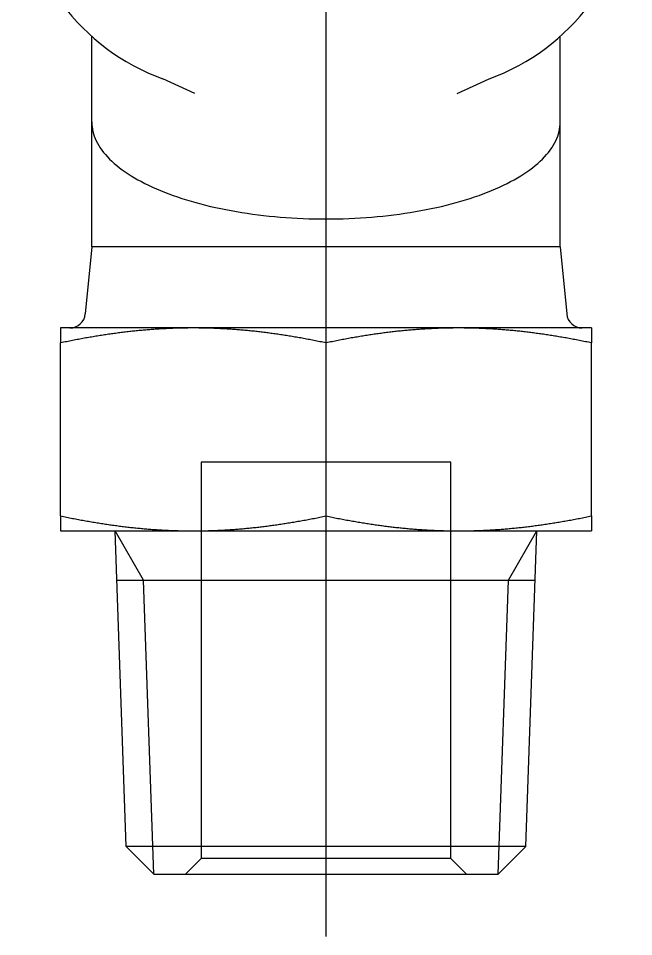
# Model space of a CAD drawing. Extents: x -9.8 to 79.6, y -19.1 to 55.4.
# Drawn here: x 56.55 to 76.25, y -2 to 27.42 of the extents above; entities that cross this region are included whole.
import ezdxf

# ---------------------------------------------------------------- set-up
doc = ezdxf.new("R2010")
doc.units = 0
doc.linetypes.add('CENTER', pattern=[50.8, 31.75, -6.35, 6.35, -6.35])
doc.linetypes.add('DASHED', pattern=[19.05, 12.7, -6.35])
doc.layers.get('0').update_dxf_attribs({"linetype": 'CONTINUOUS'})
doc.layers.add('CENTER', color=1, linetype='CENTER')

msp = doc.modelspace()

# ---------------------------------------------------------------- linework, layer by layer
at = {"color": 7, "linetype": 'CONTINUOUS'}
for p, q in [((58.899, 24.1), (58.899, 26.845)), ((73.899, 24.1), (73.899, 26.845)), ((62.194, 25.011), (61.171, 25.479)), ((70.604, 25.011), (71.627, 25.479)), ((58.899, 20.1), (58.899, 24.1)), ((73.899, 20.1), (73.899, 24.1)), ((58.899, 20.1), (58.692, 17.952)), ((73.899, 20.1), (58.899, 20.1)), ((73.899, 20.1), (74.105, 17.952)), ((62.149, 17.5), (57.899, 17.5)), ((57.899, 17.5), (57.899, 17.021)), ((70.649, 17.5), (62.149, 17.5)), ((74.899, 17.5), (70.649, 17.5)), ((74.899, 17.5), (74.899, 17.021)), ((57.899, 11.479), (57.899, 17.021)), ((66.399, 11.479), (66.399, 17.021)), ((74.899, 11.479), (74.899, 17.021)), ((57.899, 11.479), (57.899, 11)), ((74.899, 11.479), (74.899, 11)), ((57.899, 11), (62.149, 11)), ((59.999, 0.887), (59.646, 11)), ((62.149, 11), (70.649, 11)), ((70.649, 11), (74.899, 11)), ((72.799, 0.887), (73.152, 11)), ((59.701, 9.422), (73.097, 9.422)), ((72.799, 0.887), (59.999, 0.887)), ((60.886, 0), (59.999, 0.887)), ((71.912, 0), (72.799, 0.887)), ((60.886, 0), (71.912, 0))]:
    msp.add_line(p, q, dxfattribs=at)
at = {"color": 3, "linetype": 'DASHED'}
for p, q in [((70.399, 13.2), (62.399, 13.2)), ((62.399, 13.2), (62.399, 0.5)), ((70.399, 0.5), (70.399, 13.2)), ((62.399, 0.5), (61.899, 0)), ((70.399, 0.5), (62.399, 0.5)), ((70.899, 0), (70.399, 0.5))]:
    msp.add_line(p, q, dxfattribs=at)
at = {"color": 3, "linetype": 'CONTINUOUS'}
for p, q in [((60.557, 9.422), (59.646, 11)), ((72.241, 9.422), (73.152, 11)), ((60.886, 0), (60.557, 9.422)), ((71.912, 0), (72.241, 9.422))]:
    msp.add_line(p, q, dxfattribs=at)
at = {"color": 7, "linetype": 'CONTINUOUS'}
msp.add_polyline3d([(58.899, 24.1, 0), (58.901, 24.024, 0), (58.908, 23.948, 0), (58.919, 23.872, 0), (58.935, 23.796, 0), (58.955, 23.72, 0), (58.98, 23.644, 0), (59.009, 23.569, 0), (59.043, 23.494, 0), (59.081, 23.419, 0), (59.124, 23.345, 0), (59.171, 23.271, 0), (59.222, 23.198, 0), (59.278, 23.125, 0), (59.337, 23.053, 0), (59.401, 22.982, 0), (59.47, 22.911, 0), (59.542, 22.841, 0), (59.619, 22.772, 0), (59.7, 22.703, 0), (59.785, 22.636, 0), (59.873, 22.569, 0), (59.966, 22.503, 0), (60.062, 22.438, 0), (60.163, 22.374, 0), (60.267, 22.311, 0), (60.375, 22.249, 0), (60.486, 22.189, 0), (60.601, 22.129, 0), (60.72, 22.071, 0), (60.842, 22.014, 0), (60.967, 21.958, 0), (61.096, 21.903, 0), (61.227, 21.85, 0), (61.362, 21.798, 0), (61.5, 21.748, 0), (61.641, 21.699, 0), (61.785, 21.651, 0), (61.931, 21.605, 0), (62.08, 21.56, 0), (62.232, 21.517, 0), (62.386, 21.475, 0), (62.543, 21.435, 0), (62.702, 21.397, 0), (62.864, 21.36, 0), (63.027, 21.325, 0), (63.192, 21.292, 0), (63.36, 21.26, 0), (63.529, 21.23, 0), (63.7, 21.202, 0), (63.872, 21.175, 0), (64.046, 21.15, 0), (64.222, 21.127, 0), (64.399, 21.106, 0), (64.577, 21.087, 0), (64.756, 21.069, 0), (64.936, 21.053, 0), (65.117, 21.039, 0), (65.299, 21.027, 0), (65.481, 21.017, 0), (65.664, 21.008, 0), (65.847, 21.002, 0), (66.031, 20.997, 0), (66.215, 20.994, 0), (66.399, 20.993, 0), (66.583, 20.994, 0), (66.767, 20.997, 0), (66.951, 21.002, 0), (67.134, 21.008, 0), (67.317, 21.017, 0), (67.499, 21.027, 0), (67.681, 21.039, 0), (67.862, 21.053, 0), (68.042, 21.069, 0), (68.221, 21.087, 0), (68.399, 21.106, 0), (68.576, 21.127, 0), (68.752, 21.15, 0), (68.926, 21.175, 0), (69.098, 21.202, 0), (69.269, 21.23, 0), (69.438, 21.26, 0), (69.606, 21.292, 0), (69.771, 21.325, 0), (69.934, 21.36, 0), (70.096, 21.397, 0), (70.255, 21.435, 0), (70.411, 21.475, 0), (70.566, 21.517, 0), (70.718, 21.56, 0), (70.867, 21.605, 0), (71.013, 21.651, 0), (71.157, 21.699, 0), (71.298, 21.748, 0), (71.436, 21.798, 0), (71.57, 21.85, 0), (71.702, 21.903, 0), (71.831, 21.958, 0), (71.956, 22.014, 0), (72.078, 22.071, 0), (72.197, 22.129, 0), (72.311, 22.189, 0), (72.423, 22.249, 0), (72.531, 22.311, 0), (72.635, 22.374, 0), (72.735, 22.438, 0), (72.832, 22.503, 0), (72.925, 22.569, 0), (73.013, 22.636, 0), (73.098, 22.703, 0), (73.179, 22.772, 0), (73.255, 22.841, 0), (73.328, 22.911, 0), (73.396, 22.982, 0), (73.46, 23.053, 0), (73.52, 23.125, 0), (73.576, 23.198, 0), (73.627, 23.271, 0), (73.674, 23.345, 0), (73.717, 23.419, 0), (73.755, 23.494, 0), (73.788, 23.569, 0), (73.818, 23.644, 0), (73.843, 23.72, 0), (73.863, 23.796, 0), (73.879, 23.872, 0), (73.89, 23.948, 0), (73.897, 24.024, 0), (73.899, 24.1, 0)], dxfattribs=at)
at = {"color": 7}
for points in [[(62.149, 17.5, 0), (62.105, 17.5, 0), (62.061, 17.5, 0), (62.017, 17.5, 0), (61.974, 17.499, 0), (61.93, 17.499, 0), (61.886, 17.498, 0), (61.843, 17.497, 0), (61.799, 17.497, 0), (61.756, 17.496, 0), (61.712, 17.495, 0), (61.669, 17.493, 0), (61.625, 17.492, 0), (61.582, 17.491, 0), (61.538, 17.489, 0), (61.495, 17.488, 0), (61.452, 17.486, 0), (61.408, 17.484, 0), (61.365, 17.483, 0), (61.322, 17.48, 0), (61.279, 17.478, 0), (61.235, 17.476, 0), (61.192, 17.474, 0), (61.148, 17.472, 0), (61.105, 17.469, 0), (61.062, 17.466, 0), (61.019, 17.464, 0), (60.975, 17.461, 0), (60.932, 17.458, 0), (60.889, 17.455, 0), (60.845, 17.452, 0), (60.802, 17.449, 0), (60.759, 17.445, 0), (60.715, 17.442, 0), (60.672, 17.438, 0), (60.628, 17.435, 0), (60.585, 17.431, 0), (60.541, 17.427, 0), (60.498, 17.423, 0), (60.454, 17.419, 0), (60.411, 17.415, 0), (60.367, 17.411, 0), (60.324, 17.406, 0), (60.28, 17.402, 0), (60.236, 17.397, 0), (60.192, 17.393, 0), (60.148, 17.388, 0), (60.105, 17.383, 0), (60.061, 17.378, 0), (60.017, 17.373, 0), (59.973, 17.368, 0), (59.928, 17.362, 0), (59.884, 17.357, 0), (59.84, 17.351, 0), (59.796, 17.346, 0), (59.752, 17.34, 0), (59.707, 17.334, 0), (59.663, 17.328, 0), (59.618, 17.322, 0), (59.574, 17.316, 0), (59.529, 17.31, 0), (59.484, 17.303, 0), (59.439, 17.297, 0), (59.394, 17.291, 0), (59.349, 17.284, 0), (59.304, 17.277, 0), (59.259, 17.27, 0), (59.214, 17.263, 0), (59.168, 17.256, 0), (59.123, 17.249, 0), (59.077, 17.241, 0), (59.031, 17.234, 0), (58.986, 17.226, 0), (58.94, 17.219, 0), (58.894, 17.211, 0), (58.848, 17.203, 0), (58.801, 17.195, 0), (58.755, 17.187, 0), (58.709, 17.179, 0), (58.662, 17.171, 0), (58.615, 17.162, 0), (58.569, 17.154, 0), (58.522, 17.145, 0), (58.475, 17.136, 0), (58.427, 17.127, 0), (58.38, 17.118, 0), (58.333, 17.109, 0), (58.285, 17.1, 0), (58.237, 17.09, 0), (58.189, 17.081, 0), (58.141, 17.071, 0), (58.093, 17.061, 0), (58.045, 17.052, 0), (57.996, 17.042, 0), (57.948, 17.032, 0), (57.899, 17.021, 0)], [(66.399, 17.021, 0), (66.35, 17.032, 0), (66.302, 17.042, 0), (66.253, 17.052, 0), (66.205, 17.061, 0), (66.157, 17.071, 0), (66.109, 17.081, 0), (66.061, 17.09, 0), (66.013, 17.1, 0), (65.965, 17.109, 0), (65.918, 17.118, 0), (65.871, 17.127, 0), (65.823, 17.136, 0), (65.776, 17.145, 0), (65.729, 17.154, 0), (65.683, 17.162, 0), (65.636, 17.171, 0), (65.589, 17.179, 0), (65.543, 17.187, 0), (65.496, 17.195, 0), (65.45, 17.203, 0), (65.404, 17.211, 0), (65.358, 17.219, 0), (65.312, 17.226, 0), (65.266, 17.234, 0), (65.221, 17.241, 0), (65.175, 17.249, 0), (65.13, 17.256, 0), (65.084, 17.263, 0), (65.039, 17.27, 0), (64.994, 17.277, 0), (64.949, 17.284, 0), (64.904, 17.291, 0), (64.859, 17.297, 0), (64.814, 17.303, 0), (64.769, 17.31, 0), (64.724, 17.316, 0), (64.68, 17.322, 0), (64.635, 17.328, 0), (64.591, 17.334, 0), (64.546, 17.34, 0), (64.502, 17.346, 0), (64.458, 17.351, 0), (64.413, 17.357, 0), (64.369, 17.362, 0), (64.325, 17.368, 0), (64.281, 17.373, 0), (64.237, 17.378, 0), (64.193, 17.383, 0), (64.149, 17.388, 0), (64.106, 17.393, 0), (64.062, 17.397, 0), (64.018, 17.402, 0), (63.974, 17.406, 0), (63.931, 17.411, 0), (63.887, 17.415, 0), (63.843, 17.419, 0), (63.8, 17.423, 0), (63.757, 17.427, 0), (63.713, 17.431, 0), (63.669, 17.435, 0), (63.626, 17.438, 0), (63.583, 17.442, 0), (63.539, 17.445, 0), (63.496, 17.449, 0), (63.453, 17.452, 0), (63.409, 17.455, 0), (63.366, 17.458, 0), (63.323, 17.461, 0), (63.279, 17.464, 0), (63.236, 17.466, 0), (63.193, 17.469, 0), (63.149, 17.472, 0), (63.106, 17.474, 0), (63.063, 17.476, 0), (63.019, 17.478, 0), (62.976, 17.48, 0), (62.933, 17.483, 0), (62.889, 17.484, 0), (62.846, 17.486, 0), (62.803, 17.488, 0), (62.759, 17.489, 0), (62.716, 17.491, 0), (62.673, 17.492, 0), (62.629, 17.493, 0), (62.586, 17.495, 0), (62.542, 17.496, 0), (62.499, 17.497, 0), (62.455, 17.497, 0), (62.411, 17.498, 0), (62.368, 17.499, 0), (62.324, 17.499, 0), (62.28, 17.5, 0), (62.237, 17.5, 0), (62.193, 17.5, 0), (62.149, 17.5, 0)], [(70.649, 17.5, 0), (70.605, 17.5, 0), (70.561, 17.5, 0), (70.517, 17.5, 0), (70.474, 17.499, 0), (70.43, 17.499, 0), (70.386, 17.498, 0), (70.343, 17.497, 0), (70.299, 17.497, 0), (70.256, 17.496, 0), (70.212, 17.495, 0), (70.169, 17.493, 0), (70.125, 17.492, 0), (70.082, 17.491, 0), (70.038, 17.489, 0), (69.995, 17.488, 0), (69.952, 17.486, 0), (69.908, 17.484, 0), (69.865, 17.483, 0), (69.822, 17.48, 0), (69.778, 17.478, 0), (69.735, 17.476, 0), (69.692, 17.474, 0), (69.648, 17.472, 0), (69.605, 17.469, 0), (69.562, 17.466, 0), (69.519, 17.464, 0), (69.475, 17.461, 0), (69.432, 17.458, 0), (69.389, 17.455, 0), (69.345, 17.452, 0), (69.302, 17.449, 0), (69.259, 17.445, 0), (69.215, 17.442, 0), (69.172, 17.438, 0), (69.128, 17.435, 0), (69.085, 17.431, 0), (69.041, 17.427, 0), (68.998, 17.423, 0), (68.954, 17.419, 0), (68.911, 17.415, 0), (68.867, 17.411, 0), (68.823, 17.406, 0), (68.78, 17.402, 0), (68.736, 17.397, 0), (68.692, 17.393, 0), (68.648, 17.388, 0), (68.605, 17.383, 0), (68.561, 17.378, 0), (68.517, 17.373, 0), (68.473, 17.368, 0), (68.428, 17.362, 0), (68.384, 17.357, 0), (68.34, 17.351, 0), (68.296, 17.346, 0), (68.251, 17.34, 0), (68.207, 17.334, 0), (68.163, 17.328, 0), (68.118, 17.322, 0), (68.073, 17.316, 0), (68.029, 17.31, 0), (67.984, 17.303, 0), (67.939, 17.297, 0), (67.894, 17.291, 0), (67.849, 17.284, 0), (67.804, 17.277, 0), (67.759, 17.27, 0), (67.713, 17.263, 0), (67.668, 17.256, 0), (67.623, 17.249, 0), (67.577, 17.241, 0), (67.531, 17.234, 0), (67.486, 17.226, 0), (67.44, 17.219, 0), (67.394, 17.211, 0), (67.348, 17.203, 0), (67.301, 17.195, 0), (67.255, 17.187, 0), (67.209, 17.179, 0), (67.162, 17.171, 0), (67.115, 17.162, 0), (67.069, 17.154, 0), (67.022, 17.145, 0), (66.975, 17.136, 0), (66.927, 17.127, 0), (66.88, 17.118, 0), (66.833, 17.109, 0), (66.785, 17.1, 0), (66.737, 17.09, 0), (66.689, 17.081, 0), (66.641, 17.071, 0), (66.593, 17.061, 0), (66.545, 17.052, 0), (66.496, 17.042, 0), (66.448, 17.032, 0), (66.399, 17.021, 0)], [(74.899, 17.021, 0), (74.85, 17.032, 0), (74.802, 17.042, 0), (74.753, 17.052, 0), (74.705, 17.061, 0), (74.657, 17.071, 0), (74.609, 17.081, 0), (74.561, 17.09, 0), (74.513, 17.1, 0), (74.465, 17.109, 0), (74.418, 17.118, 0), (74.371, 17.127, 0), (74.323, 17.136, 0), (74.276, 17.145, 0), (74.229, 17.154, 0), (74.183, 17.162, 0), (74.136, 17.171, 0), (74.089, 17.179, 0), (74.043, 17.187, 0), (73.996, 17.195, 0), (73.95, 17.203, 0), (73.904, 17.211, 0), (73.858, 17.219, 0), (73.812, 17.226, 0), (73.766, 17.234, 0), (73.721, 17.241, 0), (73.675, 17.249, 0), (73.63, 17.256, 0), (73.584, 17.263, 0), (73.539, 17.27, 0), (73.494, 17.277, 0), (73.449, 17.284, 0), (73.404, 17.291, 0), (73.359, 17.297, 0), (73.314, 17.303, 0), (73.269, 17.31, 0), (73.224, 17.316, 0), (73.18, 17.322, 0), (73.135, 17.328, 0), (73.091, 17.334, 0), (73.046, 17.34, 0), (73.002, 17.346, 0), (72.958, 17.351, 0), (72.913, 17.357, 0), (72.869, 17.362, 0), (72.825, 17.368, 0), (72.781, 17.373, 0), (72.737, 17.378, 0), (72.693, 17.383, 0), (72.649, 17.388, 0), (72.606, 17.393, 0), (72.562, 17.397, 0), (72.518, 17.402, 0), (72.474, 17.406, 0), (72.431, 17.411, 0), (72.387, 17.415, 0), (72.344, 17.419, 0), (72.3, 17.423, 0), (72.257, 17.427, 0), (72.213, 17.431, 0), (72.169, 17.435, 0), (72.126, 17.438, 0), (72.083, 17.442, 0), (72.039, 17.445, 0), (71.996, 17.449, 0), (71.953, 17.452, 0), (71.909, 17.455, 0), (71.866, 17.458, 0), (71.823, 17.461, 0), (71.779, 17.464, 0), (71.736, 17.466, 0), (71.693, 17.469, 0), (71.649, 17.472, 0), (71.606, 17.474, 0), (71.563, 17.476, 0), (71.519, 17.478, 0), (71.476, 17.48, 0), (71.433, 17.483, 0), (71.389, 17.484, 0), (71.346, 17.486, 0), (71.303, 17.488, 0), (71.259, 17.489, 0), (71.216, 17.491, 0), (71.173, 17.492, 0), (71.129, 17.493, 0), (71.086, 17.495, 0), (71.042, 17.496, 0), (70.999, 17.497, 0), (70.955, 17.497, 0), (70.912, 17.498, 0), (70.868, 17.499, 0), (70.824, 17.499, 0), (70.78, 17.5, 0), (70.737, 17.5, 0), (70.693, 17.5, 0), (70.649, 17.5, 0)], [(57.899, 11.479, 0), (57.947, 11.469, 0), (57.996, 11.459, 0), (58.044, 11.449, 0), (58.092, 11.439, 0), (58.139, 11.429, 0), (58.187, 11.42, 0), (58.235, 11.41, 0), (58.282, 11.401, 0), (58.33, 11.392, 0), (58.377, 11.383, 0), (58.424, 11.374, 0), (58.471, 11.365, 0), (58.517, 11.356, 0), (58.564, 11.347, 0), (58.611, 11.339, 0), (58.657, 11.33, 0), (58.703, 11.322, 0), (58.75, 11.314, 0), (58.796, 11.306, 0), (58.842, 11.298, 0), (58.888, 11.29, 0), (58.934, 11.282, 0), (58.979, 11.275, 0), (59.025, 11.267, 0), (59.07, 11.26, 0), (59.116, 11.252, 0), (59.161, 11.245, 0), (59.206, 11.238, 0), (59.252, 11.231, 0), (59.297, 11.224, 0), (59.342, 11.217, 0), (59.386, 11.211, 0), (59.431, 11.204, 0), (59.476, 11.198, 0), (59.521, 11.191, 0), (59.566, 11.185, 0), (59.61, 11.179, 0), (59.654, 11.173, 0), (59.699, 11.167, 0), (59.743, 11.161, 0), (59.788, 11.155, 0), (59.832, 11.15, 0), (59.876, 11.144, 0), (59.92, 11.139, 0), (59.964, 11.133, 0), (60.008, 11.128, 0), (60.052, 11.123, 0), (60.096, 11.118, 0), (60.14, 11.113, 0), (60.184, 11.108, 0), (60.228, 11.104, 0), (60.272, 11.099, 0), (60.315, 11.095, 0), (60.359, 11.09, 0), (60.403, 11.086, 0), (60.446, 11.082, 0), (60.49, 11.078, 0), (60.533, 11.074, 0), (60.577, 11.07, 0), (60.621, 11.066, 0), (60.664, 11.062, 0), (60.708, 11.059, 0), (60.751, 11.055, 0), (60.795, 11.052, 0), (60.838, 11.049, 0), (60.882, 11.046, 0), (60.925, 11.043, 0), (60.969, 11.04, 0), (61.012, 11.037, 0), (61.056, 11.034, 0), (61.099, 11.031, 0), (61.142, 11.029, 0), (61.186, 11.026, 0), (61.229, 11.024, 0), (61.273, 11.022, 0), (61.316, 11.02, 0), (61.36, 11.018, 0), (61.404, 11.016, 0), (61.447, 11.014, 0), (61.491, 11.012, 0), (61.534, 11.011, 0), (61.578, 11.009, 0), (61.622, 11.008, 0), (61.665, 11.007, 0), (61.709, 11.005, 0), (61.753, 11.005, 0), (61.797, 11.004, 0), (61.841, 11.003, 0), (61.885, 11.002, 0), (61.928, 11.001, 0), (61.972, 11.001, 0), (62.017, 11.001, 0), (62.061, 11, 0), (62.105, 11, 0), (62.149, 11, 0)], [(62.149, 11, 0), (62.193, 11, 0), (62.237, 11, 0), (62.281, 11.001, 0), (62.325, 11.001, 0), (62.37, 11.001, 0), (62.413, 11.002, 0), (62.457, 11.003, 0), (62.501, 11.004, 0), (62.545, 11.005, 0), (62.589, 11.005, 0), (62.633, 11.007, 0), (62.676, 11.008, 0), (62.72, 11.009, 0), (62.764, 11.011, 0), (62.807, 11.012, 0), (62.851, 11.014, 0), (62.894, 11.016, 0), (62.938, 11.018, 0), (62.981, 11.02, 0), (63.025, 11.022, 0), (63.069, 11.024, 0), (63.112, 11.026, 0), (63.155, 11.029, 0), (63.199, 11.031, 0), (63.242, 11.034, 0), (63.286, 11.037, 0), (63.329, 11.04, 0), (63.373, 11.043, 0), (63.416, 11.046, 0), (63.46, 11.049, 0), (63.503, 11.052, 0), (63.547, 11.055, 0), (63.59, 11.059, 0), (63.634, 11.062, 0), (63.677, 11.066, 0), (63.721, 11.07, 0), (63.764, 11.074, 0), (63.808, 11.078, 0), (63.852, 11.082, 0), (63.895, 11.086, 0), (63.939, 11.09, 0), (63.983, 11.095, 0), (64.026, 11.099, 0), (64.07, 11.104, 0), (64.114, 11.108, 0), (64.158, 11.113, 0), (64.202, 11.118, 0), (64.246, 11.123, 0), (64.29, 11.128, 0), (64.334, 11.133, 0), (64.378, 11.139, 0), (64.422, 11.144, 0), (64.466, 11.15, 0), (64.51, 11.155, 0), (64.555, 11.161, 0), (64.599, 11.167, 0), (64.643, 11.173, 0), (64.688, 11.179, 0), (64.732, 11.185, 0), (64.777, 11.191, 0), (64.822, 11.198, 0), (64.867, 11.204, 0), (64.911, 11.211, 0), (64.956, 11.217, 0), (65.001, 11.224, 0), (65.046, 11.231, 0), (65.091, 11.238, 0), (65.137, 11.245, 0), (65.182, 11.252, 0), (65.228, 11.26, 0), (65.273, 11.267, 0), (65.319, 11.275, 0), (65.364, 11.282, 0), (65.41, 11.29, 0), (65.456, 11.298, 0), (65.502, 11.306, 0), (65.548, 11.314, 0), (65.594, 11.322, 0), (65.641, 11.33, 0), (65.687, 11.339, 0), (65.734, 11.347, 0), (65.781, 11.356, 0), (65.827, 11.365, 0), (65.874, 11.374, 0), (65.921, 11.383, 0), (65.968, 11.392, 0), (66.016, 11.401, 0), (66.063, 11.41, 0), (66.111, 11.42, 0), (66.158, 11.429, 0), (66.206, 11.439, 0), (66.254, 11.449, 0), (66.302, 11.459, 0), (66.35, 11.469, 0), (66.399, 11.479, 0)], [(66.399, 11.479, 0), (66.447, 11.469, 0), (66.496, 11.459, 0), (66.544, 11.449, 0), (66.592, 11.439, 0), (66.639, 11.429, 0), (66.687, 11.42, 0), (66.735, 11.41, 0), (66.782, 11.401, 0), (66.829, 11.392, 0), (66.877, 11.383, 0), (66.924, 11.374, 0), (66.971, 11.365, 0), (67.017, 11.356, 0), (67.064, 11.347, 0), (67.111, 11.339, 0), (67.157, 11.33, 0), (67.203, 11.322, 0), (67.25, 11.314, 0), (67.296, 11.306, 0), (67.342, 11.298, 0), (67.388, 11.29, 0), (67.433, 11.282, 0), (67.479, 11.275, 0), (67.525, 11.267, 0), (67.57, 11.26, 0), (67.616, 11.252, 0), (67.661, 11.245, 0), (67.706, 11.238, 0), (67.751, 11.231, 0), (67.797, 11.224, 0), (67.842, 11.217, 0), (67.886, 11.211, 0), (67.931, 11.204, 0), (67.976, 11.198, 0), (68.021, 11.191, 0), (68.066, 11.185, 0), (68.11, 11.179, 0), (68.154, 11.173, 0), (68.199, 11.167, 0), (68.243, 11.161, 0), (68.288, 11.155, 0), (68.332, 11.15, 0), (68.376, 11.144, 0), (68.42, 11.139, 0), (68.464, 11.133, 0), (68.508, 11.128, 0), (68.552, 11.123, 0), (68.596, 11.118, 0), (68.64, 11.113, 0), (68.684, 11.108, 0), (68.728, 11.104, 0), (68.772, 11.099, 0), (68.815, 11.095, 0), (68.859, 11.09, 0), (68.903, 11.086, 0), (68.946, 11.082, 0), (68.99, 11.078, 0), (69.034, 11.074, 0), (69.077, 11.07, 0), (69.121, 11.066, 0), (69.164, 11.062, 0), (69.208, 11.059, 0), (69.251, 11.055, 0), (69.295, 11.052, 0), (69.338, 11.049, 0), (69.382, 11.046, 0), (69.425, 11.043, 0), (69.469, 11.04, 0), (69.512, 11.037, 0), (69.555, 11.034, 0), (69.599, 11.031, 0), (69.642, 11.029, 0), (69.686, 11.026, 0), (69.729, 11.024, 0), (69.773, 11.022, 0), (69.817, 11.02, 0), (69.86, 11.018, 0), (69.903, 11.016, 0), (69.947, 11.014, 0), (69.991, 11.012, 0), (70.034, 11.011, 0), (70.078, 11.009, 0), (70.122, 11.008, 0), (70.165, 11.007, 0), (70.209, 11.005, 0), (70.253, 11.005, 0), (70.297, 11.004, 0), (70.341, 11.003, 0), (70.385, 11.002, 0), (70.428, 11.001, 0), (70.472, 11.001, 0), (70.516, 11.001, 0), (70.561, 11, 0), (70.605, 11, 0), (70.649, 11, 0)], [(70.649, 11, 0), (70.693, 11, 0), (70.737, 11, 0), (70.781, 11.001, 0), (70.826, 11.001, 0), (70.87, 11.001, 0), (70.913, 11.002, 0), (70.957, 11.003, 0), (71.001, 11.004, 0), (71.045, 11.005, 0), (71.089, 11.005, 0), (71.132, 11.007, 0), (71.176, 11.008, 0), (71.22, 11.009, 0), (71.264, 11.011, 0), (71.307, 11.012, 0), (71.351, 11.014, 0), (71.394, 11.016, 0), (71.438, 11.018, 0), (71.481, 11.02, 0), (71.525, 11.022, 0), (71.569, 11.024, 0), (71.612, 11.026, 0), (71.655, 11.029, 0), (71.699, 11.031, 0), (71.742, 11.034, 0), (71.786, 11.037, 0), (71.829, 11.04, 0), (71.873, 11.043, 0), (71.916, 11.046, 0), (71.96, 11.049, 0), (72.003, 11.052, 0), (72.047, 11.055, 0), (72.09, 11.059, 0), (72.134, 11.062, 0), (72.177, 11.066, 0), (72.221, 11.07, 0), (72.264, 11.074, 0), (72.308, 11.078, 0), (72.352, 11.082, 0), (72.395, 11.086, 0), (72.439, 11.09, 0), (72.483, 11.095, 0), (72.526, 11.099, 0), (72.57, 11.104, 0), (72.614, 11.108, 0), (72.658, 11.113, 0), (72.702, 11.118, 0), (72.746, 11.123, 0), (72.79, 11.128, 0), (72.834, 11.133, 0), (72.878, 11.139, 0), (72.922, 11.144, 0), (72.966, 11.15, 0), (73.01, 11.155, 0), (73.055, 11.161, 0), (73.099, 11.167, 0), (73.143, 11.173, 0), (73.188, 11.179, 0), (73.232, 11.185, 0), (73.277, 11.191, 0), (73.322, 11.198, 0), (73.367, 11.204, 0), (73.411, 11.211, 0), (73.456, 11.217, 0), (73.501, 11.224, 0), (73.546, 11.231, 0), (73.591, 11.238, 0), (73.637, 11.245, 0), (73.682, 11.252, 0), (73.728, 11.26, 0), (73.773, 11.267, 0), (73.819, 11.275, 0), (73.864, 11.282, 0), (73.91, 11.29, 0), (73.956, 11.298, 0), (74.002, 11.306, 0), (74.048, 11.314, 0), (74.094, 11.322, 0), (74.141, 11.33, 0), (74.187, 11.339, 0), (74.234, 11.347, 0), (74.281, 11.356, 0), (74.327, 11.365, 0), (74.374, 11.374, 0), (74.421, 11.383, 0), (74.468, 11.392, 0), (74.516, 11.401, 0), (74.563, 11.41, 0), (74.611, 11.42, 0), (74.658, 11.429, 0), (74.706, 11.439, 0), (74.754, 11.449, 0), (74.802, 11.459, 0), (74.85, 11.469, 0), (74.899, 11.479, 0)]]:
    msp.add_polyline3d(points, dxfattribs=at)
at = {"color": 7, "linetype": 'CONTINUOUS'}
for centre, radius, start, end in [((63.626, 32.136), 7.095, 184.0001, 249.7504), ((69.172, 32.136), 7.095, 290.2496, 355.9999), ((58.195, 18), 0.5, 270, 354.5077), ((74.603, 18), 0.5, 185.4923, 270)]:
    msp.add_arc(centre, radius, start, end, dxfattribs=at)
at = {"layer": 'CENTER', "color": 1, "linetype": 'CENTER'}
msp.add_line((66.399, -2), (66.399, 55.41), dxfattribs=at)

doc.saveas('drawing.dxf')
